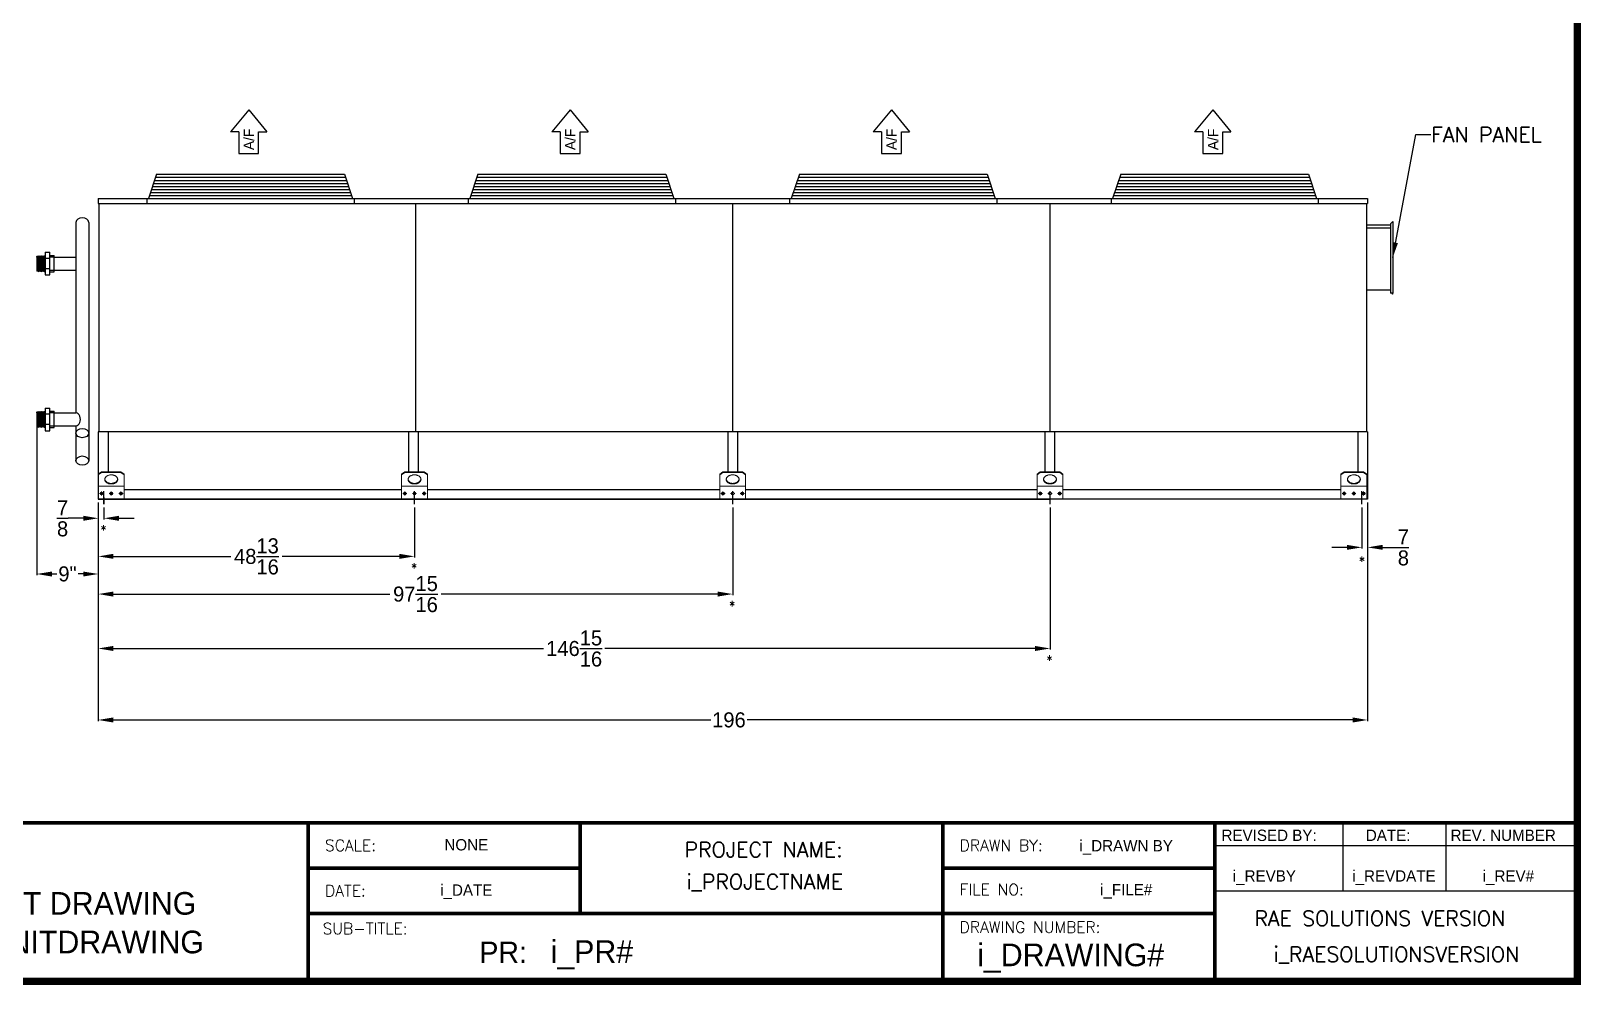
# Model space of a CAD drawing. Extents: x -21 to 463, y -14 to 294.
# Drawn here: x 209.2 to 448.6, y -0.6 to 146.7 of the extents above; entities that cross this region are included whole.
import ezdxf
from ezdxf.enums import TextEntityAlignment as Align

# ---------------------------------------------------------------- set-up
doc = ezdxf.new("R2010")
doc.units = 0
doc.header["$MEASUREMENT"] = 0
doc.layers.get('0').update_dxf_attribs({"linetype": 'CONTINUOUS'})
doc.layers.get('Defpoints').update_dxf_attribs({"linetype": 'CONTINUOUS'})
doc.styles.add('ROMANS', font='ROMANS')
doc.styles.add('SIMPLEX', font='SIMPLEX')
doc.dimstyles.get("Standard").update_dxf_attribs({"dimtxt": 2.324, "dimasz": 2.324, "dimexe": 0.18, "dimexo": 0.5, "dimgap": 0.09, "dimtad": 0, "dimtih": 1, "dimtoh": 1, "dimdec": 4, "dimzin": 0, "dimdsep": 46, "dimlunit": 5, "dimtxsty": 'STANDARD', "dimcen": 0.09, "dimadec": 0, "dimazin": 0, "dimtfac": 1, "dimtdec": 4, "dimtofl": 0, "dimtmove": 0, "dimatfit": 3, "dimfxl": 1, "dimtolj": 1, "dimtzin": 0, "dimarcsym": 0})

# ---------------------------------------------------------------- blocks, each defined once
blk = doc.blocks.new('*D15')
at = {"color": 0, "lineweight": -2, "ltscale": 5}
for p, q in [((219.61, 73.94), (219.61, 40.18)), ((415.61, 73.94), (415.61, 40.18)), ((221.94, 40.36), (314.19, 40.36)), ((413.29, 40.36), (319.8, 40.36))]:
    blk.add_line(p, q, dxfattribs=at)
at = {"color": 0, "ltscale": 5}
for points in [[(221.94, 40.75), (221.94, 39.97), (219.61, 40.36)], [(413.29, 40.75), (413.29, 39.97), (415.61, 40.36)]]:
    blk.add_solid(points, dxfattribs=at)
at = {"layer": 'Defpoints', "color": 0, "ltscale": 5}
for p in [(219.61, 74.44), (415.61, 74.44), (415.61, 40.36)]:
    blk.add_point(p, dxfattribs=at)
at = {"color": 0, "ltscale": 5, "insert": (316.99, 40.36), "char_height": 2.324, "attachment_point": 5}
blk.add_mtext('\\A1;196', dxfattribs=at)
blk = doc.blocks.new('*D17')
at = {"color": 0, "lineweight": -2, "ltscale": 5}
for p, q in [((210.11, 86.28), (210.11, 62.72)), ((219.61, 73.94), (219.61, 62.72)), ((212.44, 62.9), (213.22, 62.9)), ((217.29, 62.9), (216.5, 62.9))]:
    blk.add_line(p, q, dxfattribs=at)
at = {"color": 0, "ltscale": 5}
for points in [[(212.44, 63.28), (212.44, 62.51), (210.11, 62.9)], [(217.29, 63.28), (217.29, 62.51), (219.61, 62.9)]]:
    blk.add_solid(points, dxfattribs=at)
at = {"layer": 'Defpoints', "color": 0, "ltscale": 5}
for p in [(210.11, 86.78), (219.61, 74.44), (210.11, 62.9)]:
    blk.add_point(p, dxfattribs=at)
at = {"color": 0, "ltscale": 5, "insert": (214.86, 62.9), "char_height": 2.324, "attachment_point": 5}
blk.add_mtext('\\A1;9"', dxfattribs=at)
blk = doc.blocks.new('*D26')
at = {"color": 0, "lineweight": -2}
for p, q in [((219.61, 73.94), (219.61, 71.32)), ((220.49, 73.19), (220.49, 71.32)), ((217.29, 71.5), (214.97, 71.5)), ((222.81, 71.5), (225.14, 71.5))]:
    blk.add_line(p, q, dxfattribs=at)
at = {"color": 0}
for points in [[(217.29, 71.89), (217.29, 71.11), (219.61, 71.5)], [(222.81, 71.89), (222.81, 71.11), (220.49, 71.5)]]:
    blk.add_solid(points, dxfattribs=at)
at = {"layer": 'Defpoints', "color": 0}
for p in [(219.61, 74.44), (220.49, 73.69), (219.61, 71.5)]:
    blk.add_point(p, dxfattribs=at)
at = {"color": 0, "insert": (214.1, 71.5), "char_height": 2.324, "attachment_point": 5}
blk.add_mtext('\\A1;{\\H1x;\\S7/8;}', dxfattribs=at)
blk = doc.blocks.new('*D27')
at = {"color": 0, "lineweight": -2}
for p, q in [((219.61, 73.94), (219.61, 65.44)), ((268.44, 73.19), (268.44, 65.44)), ((221.94, 65.62), (240.06, 65.62)), ((266.12, 65.62), (247.99, 65.62))]:
    blk.add_line(p, q, dxfattribs=at)
at = {"color": 0}
for points in [[(221.94, 66.01), (221.94, 65.24), (219.61, 65.62)], [(266.12, 66.01), (266.12, 65.24), (268.44, 65.62)]]:
    blk.add_solid(points, dxfattribs=at)
at = {"layer": 'Defpoints', "color": 0}
for p in [(219.61, 74.44), (268.44, 73.69), (219.61, 65.62)]:
    blk.add_point(p, dxfattribs=at)
at = {"color": 0, "insert": (244.03, 65.62), "char_height": 2.324, "attachment_point": 5}
blk.add_mtext('\\A1;48{\\H1x;\\S13/16;}', dxfattribs=at)
blk = doc.blocks.new('*D28')
at = {"color": 0, "lineweight": -2}
for p, q in [((219.61, 73.94), (219.61, 59.62)), ((317.57, 73.19), (317.57, 59.62)), ((221.94, 59.8), (264.63, 59.8)), ((315.24, 59.8), (272.55, 59.8))]:
    blk.add_line(p, q, dxfattribs=at)
at = {"color": 0}
for points in [[(221.94, 60.19), (221.94, 59.41), (219.61, 59.8)], [(315.24, 60.19), (315.24, 59.41), (317.57, 59.8)]]:
    blk.add_solid(points, dxfattribs=at)
at = {"layer": 'Defpoints', "color": 0}
for p in [(219.61, 74.44), (317.57, 73.69), (317.57, 59.8)]:
    blk.add_point(p, dxfattribs=at)
at = {"color": 0, "insert": (268.59, 59.8), "char_height": 2.324, "attachment_point": 5}
blk.add_mtext('\\A1;97{\\H1x;\\S15/16;}', dxfattribs=at)
blk = doc.blocks.new('*D29')
at = {"color": 0, "lineweight": -2}
for p, q in [((219.61, 73.94), (219.61, 51.22)), ((366.57, 73.19), (366.57, 51.22)), ((221.94, 51.4), (288.35, 51.4)), ((364.24, 51.4), (297.83, 51.4))]:
    blk.add_line(p, q, dxfattribs=at)
at = {"color": 0}
for points in [[(221.94, 51.79), (221.94, 51.01), (219.61, 51.4)], [(364.24, 51.79), (364.24, 51.01), (366.57, 51.4)]]:
    blk.add_solid(points, dxfattribs=at)
at = {"layer": 'Defpoints', "color": 0}
for p in [(219.61, 74.44), (366.57, 73.69), (219.61, 51.4)]:
    blk.add_point(p, dxfattribs=at)
at = {"color": 0, "insert": (293.09, 51.4), "char_height": 2.324, "attachment_point": 5}
blk.add_mtext('\\A1;146{\\H1x;\\S15/16;}', dxfattribs=at)
blk = doc.blocks.new('*D30')
at = {"color": 0, "lineweight": -2}
for p, q in [((414.74, 73.19), (414.74, 66.83)), ((415.61, 73.94), (415.61, 66.83)), ((412.41, 67.01), (410.09, 67.01)), ((417.94, 67.01), (420.26, 67.01))]:
    blk.add_line(p, q, dxfattribs=at)
at = {"color": 0}
for points in [[(412.41, 67.4), (412.41, 66.63), (414.74, 67.01)], [(417.94, 67.4), (417.94, 66.63), (415.61, 67.01)]]:
    blk.add_solid(points, dxfattribs=at)
at = {"layer": 'Defpoints', "color": 0}
for p in [(415.61, 74.44), (414.74, 73.69), (415.61, 67.01)]:
    blk.add_point(p, dxfattribs=at)
at = {"color": 0, "insert": (421.13, 67.01), "char_height": 2.324, "attachment_point": 5}
blk.add_mtext('\\A1;{\\H1x;\\S7/8;}', dxfattribs=at)
blk = doc.blocks.new('SW_CENTERMARKSYMBOL_0')
at = {"color": 0, "linetype": 'Continuous', "lineweight": 0}
for p, q in [((-0.2, 0), (-0.31875, 0)), ((0, 0), (-0.1, 0)), ((0, 0.2), (0, 0.31875)), ((0, 0), (0, 0.1)), ((0, 0), (0, -0.1)), ((0, 0), (0.1, 0)), ((0.2, 0), (0.31875, 0)), ((0, -0.2), (0, -0.31875))]:
    blk.add_line(p, q, dxfattribs=at)
blk = doc.blocks.new('SW_CENTERMARKSYMBOL_1')
at = {"color": 0, "linetype": 'Continuous', "lineweight": 0}
for p, q in [((-0.2, 0), (-0.31875, 0)), ((0, 0), (-0.1, 0)), ((0, 0.2), (0, 0.31875)), ((0, 0), (0, 0.1)), ((0, 0), (0, -0.1)), ((0, 0), (0.1, 0)), ((0.2, 0), (0.31875, 0)), ((0, -0.2), (0, -0.31875))]:
    blk.add_line(p, q, dxfattribs=at)
blk = doc.blocks.new('SW_CENTERMARKSYMBOL_2')
at = {"color": 0, "linetype": 'Continuous', "lineweight": 0}
for p, q in [((-0.2, 0), (-0.31875, 0)), ((0, 0), (-0.1, 0)), ((0, 0.2), (0, 0.31875)), ((0, 0), (0, 0.1)), ((0, 0), (0, -0.1)), ((0, 0), (0.1, 0)), ((0.2, 0), (0.31875, 0)), ((0, -0.2), (0, -0.31875))]:
    blk.add_line(p, q, dxfattribs=at)

msp = doc.modelspace()

# ---------------------------------------------------------------- linework, layer by layer
at = {"color": 7}
for p, q in [((242.83238, 134.55432), (240.02608, 131.18662)), ((242.83238, 134.55432), (245.63869, 131.18662)), ((292.45738, 134.55432), (289.65108, 131.18662)), ((292.45738, 134.55432), (295.26369, 131.18662)), ((342.08238, 134.55432), (339.27608, 131.18662)), ((342.08238, 134.55432), (344.88869, 131.18662)), ((391.70738, 134.55432), (388.90108, 131.18662)), ((391.70738, 134.55432), (394.51369, 131.18662)), ((241.28892, 131.18662), (240.02608, 131.18662)), ((241.28892, 131.18662), (241.28892, 127.81893)), ((244.37585, 131.18662), (245.63869, 131.18662)), ((244.37585, 127.81893), (244.37585, 131.18662)), ((290.91392, 131.18662), (289.65108, 131.18662)), ((290.91392, 131.18662), (290.91392, 127.81893)), ((294.00085, 127.81893), (294.00085, 131.18662)), ((294.00085, 131.18662), (295.26369, 131.18662)), ((340.53892, 131.18662), (339.27608, 131.18662)), ((340.53892, 131.18662), (340.53892, 127.81893)), ((343.62585, 127.81893), (343.62585, 131.18662)), ((343.62585, 131.18662), (344.88869, 131.18662)), ((390.16392, 131.18662), (388.90108, 131.18662)), ((390.16392, 131.18662), (390.16392, 127.81893)), ((393.25085, 127.81893), (393.25085, 131.18662)), ((393.25085, 131.18662), (394.51369, 131.18662)), ((241.28892, 127.81893), (244.37585, 127.81893)), ((290.91392, 127.81893), (294.00085, 127.81893)), ((340.53892, 127.81893), (343.62585, 127.81893)), ((390.16392, 127.81893), (393.25085, 127.81893)), ((228.61363, 124.61534), (227.36363, 120.86534)), ((228.61363, 124.61534), (257.61363, 124.61534)), ((257.61363, 124.61534), (258.86363, 120.86534)), ((278.23863, 124.61534), (276.98863, 120.86534)), ((278.23863, 124.61534), (307.23863, 124.61534)), ((307.23863, 124.61534), (308.48863, 120.86534)), ((327.86363, 124.61534), (326.61363, 120.86534)), ((327.86363, 124.61534), (356.86363, 124.61534)), ((356.86363, 124.61534), (358.11363, 120.86534)), ((377.48863, 124.61534), (376.23863, 120.86534)), ((377.48863, 124.61534), (406.48863, 124.61534)), ((406.48863, 124.61534), (407.73863, 120.86534)), ((227.83238, 122.27159), (258.39488, 122.27159)), ((227.98863, 122.74034), (258.23863, 122.74034)), ((228.14488, 123.20909), (258.08238, 123.20909)), ((228.30113, 123.67784), (257.92613, 123.67784)), ((228.45738, 124.14659), (257.76988, 124.14659)), ((277.45738, 122.27159), (308.01988, 122.27159)), ((277.61363, 122.74034), (307.86363, 122.74034)), ((277.76988, 123.20909), (307.70738, 123.20909)), ((277.92613, 123.67784), (307.55113, 123.67784)), ((278.08238, 124.14659), (307.39488, 124.14659)), ((327.08238, 122.27159), (357.64488, 122.27159)), ((327.23863, 122.74034), (357.48863, 122.74034)), ((327.39488, 123.20909), (357.33238, 123.20909)), ((327.55113, 123.67784), (357.17613, 123.67784)), ((327.70738, 124.14659), (357.01988, 124.14659)), ((376.70738, 122.27159), (407.26988, 122.27159)), ((376.86363, 122.74034), (407.11363, 122.74034)), ((377.01988, 123.20909), (406.95738, 123.20909)), ((377.17613, 123.67784), (406.80113, 123.67784)), ((377.33238, 124.14659), (406.64488, 124.14659)), ((227.51988, 121.33409), (258.70738, 121.33409)), ((227.67613, 121.80284), (258.55113, 121.80284)), ((277.14488, 121.33409), (308.33238, 121.33409)), ((277.30113, 121.80284), (308.17613, 121.80284)), ((326.76988, 121.33409), (357.95738, 121.33409)), ((326.92613, 121.80284), (357.80113, 121.80284)), ((376.39488, 121.33409), (407.58238, 121.33409)), ((376.55113, 121.80284), (407.42613, 121.80284)), ((211.40775, 112.56956), (211.40775, 109.06556)), ((211.40775, 112.56956), (212.11363, 112.56956)), ((212.11363, 109.06556), (212.11363, 112.56956)), ((210.11363, 111.9225), (210.17246, 111.98132)), ((210.11363, 111.81756), (210.11363, 111.9225)), ((210.11363, 111.81756), (210.11363, 109.81756)), ((210.11929, 111.92816), (210.23128, 109.71262)), ((210.17246, 111.98132), (210.23128, 111.9225)), ((210.23128, 111.9225), (210.34893, 112.04015)), ((210.23128, 111.9225), (210.34893, 109.59497)), ((210.34893, 112.04015), (210.46657, 109.71262)), ((210.34893, 112.04015), (210.46657, 111.9225)), ((210.46657, 111.9225), (210.58422, 112.04015)), ((210.46657, 111.9225), (210.58422, 109.59497)), ((210.58422, 112.04015), (210.70187, 109.71262)), ((210.58422, 112.04015), (210.70187, 111.9225)), ((210.70187, 111.9225), (210.81952, 112.04015)), ((210.70187, 111.9225), (210.81952, 109.59497)), ((210.81952, 112.04015), (210.93716, 109.71262)), ((210.81952, 112.04015), (210.93716, 109.71262)), ((210.81952, 112.04015), (210.93716, 111.9225)), ((210.93716, 111.9225), (211.05481, 112.04015)), ((210.93716, 111.9225), (211.05481, 109.59497)), ((211.05481, 112.04015), (211.17246, 109.71262)), ((211.05481, 112.04015), (211.17246, 111.9225)), ((211.17246, 111.9225), (211.2901, 112.04015)), ((211.17246, 111.9225), (211.2901, 109.59497)), ((211.2901, 112.04015), (211.40775, 109.71262)), ((211.2901, 112.04015), (211.40775, 112.04015)), ((212.11363, 111.59497), (211.40775, 111.59497)), ((212.11363, 112.09897), (212.81952, 112.09897)), ((212.81952, 111.81756), (212.11363, 111.81756)), ((212.81952, 109.53615), (212.81952, 112.09897)), ((210.11363, 109.81756), (210.11363, 109.71262)), ((210.11363, 109.71262), (210.17246, 109.65379)), ((210.17246, 109.65379), (210.23128, 109.71262)), ((210.23128, 109.71262), (210.34893, 109.59497)), ((210.34893, 109.59497), (210.46657, 109.71262)), ((210.46657, 109.71262), (210.58422, 109.59497)), ((210.58422, 109.59497), (210.70187, 109.71262)), ((210.70187, 109.71262), (210.81952, 109.59497)), ((210.81952, 109.59497), (210.93716, 109.71262)), ((210.93716, 109.71262), (211.05481, 109.59497)), ((211.05481, 109.59497), (211.17246, 109.71262)), ((211.17246, 109.71262), (211.2901, 109.59497)), ((211.2901, 109.59497), (211.40775, 109.59497)), ((212.11363, 110.04015), (211.40775, 110.04015)), ((211.40775, 109.06556), (212.11363, 109.06556)), ((212.11363, 109.81756), (212.81952, 109.81756)), ((212.11363, 109.53615), (212.81952, 109.53615)), ((210.11363, 87.88087), (210.17246, 87.93969)), ((210.11363, 87.77593), (210.11363, 87.88087)), ((210.11363, 87.77593), (210.11363, 85.77593)), ((210.11929, 87.88653), (210.23128, 85.67099)), ((210.17246, 87.93969), (210.23128, 87.88087)), ((210.23128, 87.88087), (210.34893, 87.99852)), ((210.23128, 87.88087), (210.34893, 85.55334)), ((210.34893, 87.99852), (210.46657, 85.67099)), ((210.34893, 87.99852), (210.46657, 87.88087)), ((210.46657, 87.88087), (210.58422, 87.99852)), ((210.46657, 87.88087), (210.58422, 85.55334)), ((210.58422, 87.99852), (210.70187, 85.67099)), ((210.58422, 87.99852), (210.70187, 87.88087)), ((210.70187, 87.88087), (210.81952, 87.99852)), ((210.70187, 87.88087), (210.81952, 85.55334)), ((210.81952, 87.99852), (210.93716, 85.67099)), ((210.81952, 87.99852), (210.93716, 85.67099)), ((210.81952, 87.99852), (210.93716, 87.88087)), ((210.93716, 87.88087), (211.05481, 87.99852)), ((210.93716, 87.88087), (211.05481, 85.55334)), ((211.05481, 87.99852), (211.17246, 85.67099)), ((211.05481, 87.99852), (211.17246, 87.88087)), ((211.17246, 87.88087), (211.2901, 87.99852)), ((211.17246, 87.88087), (211.2901, 85.55334)), ((211.2901, 87.99852), (211.40775, 85.67099)), ((211.2901, 87.99852), (211.40775, 87.99852)), ((211.40775, 88.52793), (211.40775, 85.02393)), ((211.40775, 88.52793), (212.11363, 88.52793)), ((212.11363, 87.55334), (211.40775, 87.55334)), ((212.11363, 85.02393), (212.11363, 88.52793)), ((212.11363, 88.05734), (212.81952, 88.05734)), ((212.81952, 87.77593), (212.11363, 87.77593)), ((212.81952, 85.49452), (212.81952, 88.05734)), ((210.11363, 85.77593), (210.11363, 85.67099)), ((210.11363, 85.67099), (210.17246, 85.61216)), ((210.17246, 85.61216), (210.23128, 85.67099)), ((210.23128, 85.67099), (210.34893, 85.55334)), ((210.34893, 85.55334), (210.46657, 85.67099)), ((210.46657, 85.67099), (210.58422, 85.55334)), ((210.58422, 85.55334), (210.70187, 85.67099)), ((210.70187, 85.67099), (210.81952, 85.55334)), ((210.81952, 85.55334), (210.93716, 85.67099)), ((210.93716, 85.67099), (211.05481, 85.55334)), ((211.05481, 85.55334), (211.17246, 85.67099)), ((211.17246, 85.67099), (211.2901, 85.55334)), ((211.2901, 85.55334), (211.40775, 85.55334)), ((212.11363, 85.99852), (211.40775, 85.99852)), ((211.40775, 85.02393), (212.11363, 85.02393)), ((212.11363, 85.77593), (212.81952, 85.77593)), ((212.11363, 85.49452), (212.81952, 85.49452)), ((219.61363, 74.44142), (268.42613, 74.44142)), ((219.61363, 74.44142), (317.55113, 74.44142)), ((219.61363, 74.44142), (366.55113, 74.44142)), ((219.61363, 74.44142), (220.48863, 74.44142)), ((266.44273, 74.44142), (267.31773, 74.44142)), ((315.56773, 74.44142), (316.44273, 74.44142)), ((364.56773, 74.44142), (365.44273, 74.44142)), ((415.48863, 74.44142), (414.61363, 74.44142)), ((252, 24.5), (392, 24.5)), ((252, 0), (252, 24.5)), ((294, 24.5), (294, 10.5)), ((350, 24.5), (350, 10.5)), ((392, 24.5), (392, 0)), ((392, 24.5), (448, 24.5)), ((392, 24.5), (392, 21)), ((411.75914, 24.5), (411.75914, 14)), ((427.67208, 24.5), (427.67208, 14)), ((392, 21), (448, 21)), ((294, 17.5), (252, 17.5)), ((350, 17.5), (392, 17.5)), ((350, 10.5), (350, 17.5)), ((392, 14), (448, 14)), ((392, 10.5), (252, 10.5)), ((350, 10.5), (350, 0))]:
    msp.add_line(p, q, dxfattribs=at)
at = {"color": 7, "ltscale": 5}
for p, q in [((219.59801, 120.86534), (415.59801, 120.86534)), ((219.59801, 120.86534), (219.59801, 120.11534)), ((219.59801, 120.11534), (415.59801, 120.11534)), ((219.67613, 120.11534), (219.67613, 84.86534)), ((227.11363, 120.86534), (227.11363, 120.11534)), ((259.11363, 120.86534), (259.11363, 120.11534)), ((268.61363, 120.11534), (268.61363, 84.86534)), ((276.73863, 120.86534), (276.73863, 120.11534)), ((308.73863, 120.86534), (308.73863, 120.11534)), ((317.55113, 120.11534), (317.55113, 84.86534)), ((326.36363, 120.86534), (326.36363, 120.11534)), ((358.36363, 120.86534), (358.36363, 120.11534)), ((366.55113, 120.11534), (366.55113, 84.86534)), ((375.98863, 120.86534), (375.98863, 120.11534)), ((407.98863, 120.86534), (407.98863, 120.11534)), ((415.42613, 120.11534), (415.42613, 84.86534)), ((415.59801, 120.86534), (415.59801, 120.11534)), ((419.48863, 117.30209), (419.15718, 116.97063)), ((419.48863, 117.30209), (419.48863, 106.23959)), ((216.14488, 117.18152), (216.14488, 87.77593)), ((218.14488, 117.18152), (218.14488, 80.41197)), ((415.42613, 116.78689), (419.15718, 116.78689)), ((415.42613, 116.78689), (415.42613, 116.28689)), ((419.15718, 116.28689), (415.42613, 116.28689)), ((415.45738, 116.28689), (415.45738, 106.75564)), ((419.15718, 116.97063), (419.15718, 106.23959)), ((210.11363, 111.81756), (210.11363, 109.81756)), ((212.81952, 111.81756), (216.14488, 111.81756)), ((212.81952, 109.81756), (216.14488, 109.81756)), ((415.45738, 106.75564), (419.15718, 106.75564)), ((419.48863, 106.23959), (419.15718, 106.23959)), ((419.42613, 106.23959), (419.42613, 106.13064)), ((419.45738, 106.13064), (419.42613, 106.13064)), ((419.45738, 106.23959), (419.45738, 106.13064)), ((210.11363, 87.77593), (210.11363, 85.77593)), ((210.11363, 87.77593), (210.11363, 85.77593)), ((212.81952, 87.77593), (216.14488, 87.77593)), ((212.81952, 85.77593), (216.14488, 85.77593)), ((216.14488, 85.77593), (216.14488, 80.41197)), ((219.61363, 84.86534), (219.61363, 74.44142)), ((415.61363, 84.86534), (219.61363, 84.86534)), ((221.11363, 84.86534), (221.11363, 78.65785)), ((267.48904, 84.86534), (267.48904, 78.65785)), ((268.98904, 84.86534), (268.98904, 78.65785)), ((316.81767, 84.86534), (316.81767, 78.65785)), ((318.31767, 84.86534), (318.31767, 78.65785)), ((365.74819, 84.86534), (365.74819, 78.65785)), ((367.24819, 84.86534), (367.24819, 78.65785)), ((414.11363, 84.86534), (414.11363, 78.65785)), ((415.61363, 84.86534), (415.61363, 74.44142)), ((415.61363, 84.86534), (415.61363, 74.44142)), ((415.61363, 84.86534), (415.61363, 74.44142)), ((415.61363, 74.44142), (219.61363, 74.44142)), ((219.61363, 74.44142), (293.11363, 74.44142)), ((220.48863, 73.69142), (220.48863, 75.69142)), ((220.48863, 74.69142), (220.48863, 73.69142)), ((223.61363, 75.94142), (266.44273, 75.94142)), ((268.44273, 73.69142), (268.44273, 75.69142)), ((270.44273, 75.94142), (315.56773, 75.94142)), ((317.56773, 73.69142), (317.56773, 75.69142)), ((319.56773, 75.94142), (364.56773, 75.94142)), ((366.56773, 73.69142), (366.56773, 75.69142)), ((368.56773, 75.94142), (411.48863, 75.94142)), ((414.73863, 73.69142), (414.73863, 75.69142))]:
    msp.add_line(p, q, dxfattribs=at)
at = {"color": 7, "linetype": 'Continuous', "lineweight": 15}
for p, q in [((220.11363, 78.65785), (219.61363, 78.3043)), ((220.11363, 78.56274), (219.61363, 78.20919)), ((219.61363, 78.3043), (219.61363, 78.20919)), ((219.61363, 76.44172), (219.61363, 78.20919)), ((220.11363, 78.65785), (220.11363, 78.56274)), ((223.11363, 78.65785), (220.11363, 78.65785)), ((223.11363, 78.56274), (220.11363, 78.56274)), ((223.11363, 78.65785), (223.11363, 78.56274)), ((223.61363, 78.3043), (223.11363, 78.65785)), ((223.61363, 78.20919), (223.11363, 78.56274)), ((223.61363, 78.3043), (223.61363, 78.20919)), ((223.61363, 76.44172), (223.61363, 78.20919)), ((266.94273, 78.65785), (266.44273, 78.3043)), ((266.94273, 78.56274), (266.44273, 78.20919)), ((266.44273, 78.3043), (266.44273, 78.20919)), ((266.44273, 76.44172), (266.44273, 78.20919)), ((266.94273, 78.65785), (266.94273, 78.56274)), ((269.94273, 78.65785), (266.94273, 78.65785)), ((269.94273, 78.56274), (266.94273, 78.56274)), ((269.94273, 78.65785), (269.94273, 78.56274)), ((270.44273, 78.3043), (269.94273, 78.65785)), ((270.44273, 78.20919), (269.94273, 78.56274)), ((270.44273, 78.3043), (270.44273, 78.20919)), ((270.44273, 76.44172), (270.44273, 78.20919)), ((316.06773, 78.65785), (315.56773, 78.3043)), ((316.06773, 78.56274), (315.56773, 78.20919)), ((315.56773, 78.3043), (315.56773, 78.20919)), ((315.56773, 76.44172), (315.56773, 78.20919)), ((316.06773, 78.65785), (316.06773, 78.56274)), ((319.06773, 78.65785), (316.06773, 78.65785)), ((319.06773, 78.56274), (316.06773, 78.56274)), ((319.06773, 78.65785), (319.06773, 78.56274)), ((319.56773, 78.3043), (319.06773, 78.65785)), ((319.56773, 78.20919), (319.06773, 78.56274)), ((319.56773, 78.3043), (319.56773, 78.20919)), ((319.56773, 76.44172), (319.56773, 78.20919)), ((365.06773, 78.65785), (364.56773, 78.3043)), ((365.06773, 78.56274), (364.56773, 78.20919)), ((364.56773, 78.3043), (364.56773, 78.20919)), ((364.56773, 76.44172), (364.56773, 78.20919)), ((365.06773, 78.65785), (365.06773, 78.56274)), ((368.06773, 78.65785), (365.06773, 78.65785)), ((368.06773, 78.56274), (365.06773, 78.56274)), ((368.06773, 78.65785), (368.06773, 78.56274)), ((368.56773, 78.3043), (368.06773, 78.65785)), ((368.56773, 78.20919), (368.06773, 78.56274)), ((368.56773, 78.3043), (368.56773, 78.20919)), ((368.56773, 76.44172), (368.56773, 78.20919)), ((411.48863, 78.3043), (411.98863, 78.65785)), ((411.48863, 78.20919), (411.98863, 78.56274)), ((411.48863, 78.3043), (411.48863, 78.20919)), ((411.48863, 76.44172), (411.48863, 78.20919)), ((411.98863, 78.65785), (414.98863, 78.65785)), ((411.98863, 78.65785), (411.98863, 78.56274)), ((411.98863, 78.56274), (414.98863, 78.56274)), ((414.98863, 78.65785), (415.48863, 78.3043)), ((414.98863, 78.65785), (414.98863, 78.56274)), ((414.98863, 78.56274), (415.48863, 78.20919)), ((415.48863, 78.3043), (415.48863, 78.20919)), ((415.48863, 76.44172), (415.48863, 78.20919)), ((223.61363, 76.44172), (219.61363, 76.44172)), ((219.61363, 76.44101), (219.61363, 76.44172)), ((223.61363, 76.44101), (219.61363, 76.44101)), ((219.61363, 74.44142), (219.61363, 76.44101)), ((223.61363, 74.44142), (219.61363, 74.44142)), ((223.61363, 76.44101), (223.61363, 76.44172)), ((223.61363, 74.44142), (223.61363, 76.44101)), ((270.44273, 76.44172), (266.44273, 76.44172)), ((266.44273, 76.44101), (266.44273, 76.44172)), ((270.44273, 76.44101), (266.44273, 76.44101)), ((266.44273, 74.44142), (266.44273, 76.44101)), ((270.44273, 74.44142), (266.44273, 74.44142)), ((270.44273, 76.44101), (270.44273, 76.44172)), ((270.44273, 74.44142), (270.44273, 76.44101)), ((319.56773, 76.44172), (315.56773, 76.44172)), ((315.56773, 76.44101), (315.56773, 76.44172)), ((319.56773, 76.44101), (315.56773, 76.44101)), ((315.56773, 74.44142), (315.56773, 76.44101)), ((319.56773, 74.44142), (315.56773, 74.44142)), ((319.56773, 76.44101), (319.56773, 76.44172)), ((319.56773, 74.44142), (319.56773, 76.44101)), ((368.56773, 76.44172), (364.56773, 76.44172)), ((364.56773, 76.44101), (364.56773, 76.44172)), ((368.56773, 76.44101), (364.56773, 76.44101)), ((364.56773, 74.44142), (364.56773, 76.44101)), ((368.56773, 74.44142), (364.56773, 74.44142)), ((368.56773, 76.44101), (368.56773, 76.44172)), ((368.56773, 74.44142), (368.56773, 76.44101)), ((411.48863, 76.44172), (415.48863, 76.44172)), ((411.48863, 76.44101), (411.48863, 76.44172)), ((411.48863, 76.44101), (415.48863, 76.44101)), ((411.48863, 74.44142), (411.48863, 76.44101)), ((411.48863, 74.44142), (415.48863, 74.44142)), ((415.48863, 76.44101), (415.48863, 76.44172)), ((415.48863, 74.44142), (415.48863, 76.44101))]:
    msp.add_line(p, q, dxfattribs=at)
at = {"color": 7}
for points, const_width in [([(0, 0), (448, 0), (448, 280), (0, 280), (0, 0)], 1.12), ([(448, 24.5), (112, 24.5), (112, 0)], 0.56), ([(252, 24.5), (252, 0)], 0.56), ([(294, 24.5), (294, 10.5)], 0.56), ([(350, 24.5), (350, 0)], 0.56), ([(392, 0), (392, 24.5), (448, 24.5)], 0.56), ([(294, 17.5), (252, 17.5)], 0.56), ([(392, 17.5), (350, 17.5), (350, 0)], 0.56), ([(392, 10.5), (252, 10.5)], 0.56)]:
    msp.add_lwpolyline(points, dxfattribs=dict(at, const_width=const_width))
at = {"color": 7, "linetype": 'Continuous', "lineweight": 15, "flags": 128}
for points in [[(221.61363, 78.20919), (221.69308, 78.20696), (221.77203, 78.20026), (221.84998, 78.18916), (221.92643, 78.17371), (222.0009, 78.15401), (222.07293, 78.13019), (222.14205, 78.10241), (222.20783, 78.07082), (222.26986, 78.03564), (222.32774, 77.99709), (222.3811, 77.95541), (222.42961, 77.91086), (222.47296, 77.86372), (222.51087, 77.8143), (222.54312, 77.76291), (222.56949, 77.70987), (222.58981, 77.65551), (222.60396, 77.60018), (222.61186, 77.54424), (222.61344, 77.48802), (222.6087, 77.4319), (222.59766, 77.37622), (222.58041, 77.32134), (222.55705, 77.26759), (222.52772, 77.21533), (222.49261, 77.16489), (222.45194, 77.11657), (222.40598, 77.0707), (222.355, 77.02755), (222.29934, 76.9874), (222.23934, 76.9505), (222.17539, 76.91709), (222.10788, 76.88738), (222.03725, 76.86156), (221.96394, 76.83978), (221.88842, 76.8222), (221.81116, 76.80891), (221.73265, 76.8), (221.65339, 76.79554), (221.57388, 76.79554), (221.49462, 76.8), (221.41611, 76.80891), (221.33885, 76.8222), (221.26332, 76.83978), (221.19001, 76.86156), (221.11938, 76.88738), (221.05188, 76.91709), (220.98793, 76.9505), (220.92793, 76.9874), (220.87227, 77.02755), (220.82129, 77.0707), (220.77532, 77.11657), (220.73466, 77.16489), (220.69955, 77.21533), (220.67022, 77.26759), (220.64686, 77.32134), (220.6296, 77.37622), (220.61857, 77.4319), (220.61383, 77.48802), (220.61541, 77.54424), (220.6233, 77.60018), (220.63746, 77.65551), (220.65778, 77.70987), (220.68415, 77.76291), (220.71639, 77.8143), (220.75431, 77.86372), (220.79766, 77.91086), (220.84617, 77.95541), (220.89953, 77.99709), (220.95741, 78.03564), (221.01943, 78.07082), (221.08521, 78.10241), (221.15434, 78.13019), (221.22636, 78.15401), (221.30084, 78.17371), (221.37729, 78.18916), (221.45524, 78.20026), (221.53418, 78.20696), (221.61363, 78.20919)], [(222.61137, 77.54964), (222.6087, 77.52701), (222.59766, 77.47133), (222.58041, 77.41644), (222.55705, 77.3627), (222.52772, 77.31044), (222.49261, 77.25999), (222.45194, 77.21168), (222.40598, 77.1658), (222.355, 77.12265), (222.29934, 77.0825), (222.23934, 77.04561), (222.17539, 77.0122), (222.10788, 76.98249), (222.03725, 76.95666), (221.96394, 76.93489), (221.88842, 76.9173), (221.81116, 76.90401), (221.73265, 76.89511), (221.65339, 76.89064), (221.57388, 76.89064), (221.49462, 76.89511), (221.41611, 76.90401), (221.33885, 76.9173), (221.26332, 76.93489), (221.19001, 76.95666), (221.11938, 76.98249), (221.05188, 77.0122), (220.98793, 77.04561), (220.92793, 77.0825), (220.87227, 77.12265), (220.82129, 77.1658), (220.77532, 77.21168), (220.73466, 77.25999), (220.69955, 77.31044), (220.67022, 77.3627), (220.64686, 77.41644), (220.6296, 77.47133), (220.61857, 77.52701), (220.6159, 77.54964)], [(268.44273, 78.20919), (268.52218, 78.20696), (268.60113, 78.20026), (268.67908, 78.18916), (268.75553, 78.17371), (268.83001, 78.15401), (268.90203, 78.13019), (268.97115, 78.10241), (269.03694, 78.07082), (269.09896, 78.03564), (269.15684, 77.99709), (269.2102, 77.95541), (269.25871, 77.91086), (269.30206, 77.86372), (269.33997, 77.8143), (269.37222, 77.76291), (269.39859, 77.70987), (269.41891, 77.65551), (269.43306, 77.60018), (269.44096, 77.54424), (269.44254, 77.48802), (269.4378, 77.4319), (269.42677, 77.37622), (269.40951, 77.32134), (269.38615, 77.26759), (269.35682, 77.21533), (269.32171, 77.16489), (269.28104, 77.11657), (269.23508, 77.0707), (269.1841, 77.02755), (269.12844, 76.9874), (269.06844, 76.9505), (269.00449, 76.91709), (268.93698, 76.88738), (268.86635, 76.86156), (268.79305, 76.83978), (268.71752, 76.8222), (268.64026, 76.80891), (268.56175, 76.8), (268.48249, 76.79554), (268.40298, 76.79554), (268.32372, 76.8), (268.24521, 76.80891), (268.16795, 76.8222), (268.09242, 76.83978), (268.01912, 76.86156), (267.94849, 76.88738), (267.88098, 76.91709), (267.81703, 76.9505), (267.75703, 76.9874), (267.70137, 77.02755), (267.65039, 77.0707), (267.60442, 77.11657), (267.56376, 77.16489), (267.52865, 77.21533), (267.49932, 77.26759), (267.47596, 77.32134), (267.4587, 77.37622), (267.44767, 77.4319), (267.44293, 77.48802), (267.44451, 77.54424), (267.4524, 77.60018), (267.46656, 77.65551), (267.48688, 77.70987), (267.51325, 77.76291), (267.5455, 77.8143), (267.58341, 77.86372), (267.62676, 77.91086), (267.67527, 77.95541), (267.72863, 77.99709), (267.78651, 78.03564), (267.84853, 78.07082), (267.91431, 78.10241), (267.98344, 78.13019), (268.05546, 78.15401), (268.12994, 78.17371), (268.20639, 78.18916), (268.28434, 78.20026), (268.36328, 78.20696), (268.44273, 78.20919)], [(269.44047, 77.54964), (269.4378, 77.52701), (269.42677, 77.47133), (269.40951, 77.41644), (269.38615, 77.3627), (269.35682, 77.31044), (269.32171, 77.25999), (269.28104, 77.21168), (269.23508, 77.1658), (269.1841, 77.12265), (269.12844, 77.0825), (269.06844, 77.04561), (269.00449, 77.0122), (268.93698, 76.98249), (268.86635, 76.95666), (268.79305, 76.93489), (268.71752, 76.9173), (268.64026, 76.90401), (268.56175, 76.89511), (268.48249, 76.89064), (268.40298, 76.89064), (268.32372, 76.89511), (268.24521, 76.90401), (268.16795, 76.9173), (268.09242, 76.93489), (268.01912, 76.95666), (267.94849, 76.98249), (267.88098, 77.0122), (267.81703, 77.04561), (267.75703, 77.0825), (267.70137, 77.12265), (267.65039, 77.1658), (267.60442, 77.21168), (267.56376, 77.25999), (267.52865, 77.31044), (267.49932, 77.3627), (267.47596, 77.41644), (267.4587, 77.47133), (267.44767, 77.52701), (267.445, 77.54964)], [(317.56773, 78.20919), (317.64718, 78.20696), (317.72613, 78.20026), (317.80408, 78.18916), (317.88053, 78.17371), (317.95501, 78.15401), (318.02703, 78.13019), (318.09615, 78.10241), (318.16194, 78.07082), (318.22396, 78.03564), (318.28184, 77.99709), (318.3352, 77.95541), (318.38371, 77.91086), (318.42706, 77.86372), (318.46497, 77.8143), (318.49722, 77.76291), (318.52359, 77.70987), (318.54391, 77.65551), (318.55806, 77.60018), (318.56596, 77.54424), (318.56754, 77.48802), (318.5628, 77.4319), (318.55177, 77.37622), (318.53451, 77.32134), (318.51115, 77.26759), (318.48182, 77.21533), (318.44671, 77.16489), (318.40604, 77.11657), (318.36008, 77.0707), (318.3091, 77.02755), (318.25344, 76.9874), (318.19344, 76.9505), (318.12949, 76.91709), (318.06198, 76.88738), (317.99135, 76.86156), (317.91805, 76.83978), (317.84252, 76.8222), (317.76526, 76.80891), (317.68675, 76.8), (317.60749, 76.79554), (317.52798, 76.79554), (317.44872, 76.8), (317.37021, 76.80891), (317.29295, 76.8222), (317.21742, 76.83978), (317.14412, 76.86156), (317.07349, 76.88738), (317.00598, 76.91709), (316.94203, 76.9505), (316.88203, 76.9874), (316.82637, 77.02755), (316.77539, 77.0707), (316.72942, 77.11657), (316.68876, 77.16489), (316.65365, 77.21533), (316.62432, 77.26759), (316.60096, 77.32134), (316.5837, 77.37622), (316.57267, 77.4319), (316.56793, 77.48802), (316.56951, 77.54424), (316.5774, 77.60018), (316.59156, 77.65551), (316.61188, 77.70987), (316.63825, 77.76291), (316.6705, 77.8143), (316.70841, 77.86372), (316.75176, 77.91086), (316.80027, 77.95541), (316.85363, 77.99709), (316.91151, 78.03564), (316.97353, 78.07082), (317.03931, 78.10241), (317.10844, 78.13019), (317.18046, 78.15401), (317.25494, 78.17371), (317.33139, 78.18916), (317.40934, 78.20026), (317.48828, 78.20696), (317.56773, 78.20919)], [(318.56547, 77.54964), (318.5628, 77.52701), (318.55177, 77.47133), (318.53451, 77.41644), (318.51115, 77.3627), (318.48182, 77.31044), (318.44671, 77.25999), (318.40604, 77.21168), (318.36008, 77.1658), (318.3091, 77.12265), (318.25344, 77.0825), (318.19344, 77.04561), (318.12949, 77.0122), (318.06198, 76.98249), (317.99135, 76.95666), (317.91805, 76.93489), (317.84252, 76.9173), (317.76526, 76.90401), (317.68675, 76.89511), (317.60749, 76.89064), (317.52798, 76.89064), (317.44872, 76.89511), (317.37021, 76.90401), (317.29295, 76.9173), (317.21742, 76.93489), (317.14412, 76.95666), (317.07349, 76.98249), (317.00598, 77.0122), (316.94203, 77.04561), (316.88203, 77.0825), (316.82637, 77.12265), (316.77539, 77.1658), (316.72942, 77.21168), (316.68876, 77.25999), (316.65365, 77.31044), (316.62432, 77.3627), (316.60096, 77.41644), (316.5837, 77.47133), (316.57267, 77.52701), (316.57, 77.54964)], [(366.56773, 78.20919), (366.64718, 78.20696), (366.72613, 78.20026), (366.80408, 78.18916), (366.88053, 78.17371), (366.95501, 78.15401), (367.02703, 78.13019), (367.09615, 78.10241), (367.16194, 78.07082), (367.22396, 78.03564), (367.28184, 77.99709), (367.3352, 77.95541), (367.38371, 77.91086), (367.42706, 77.86372), (367.46497, 77.8143), (367.49722, 77.76291), (367.52359, 77.70987), (367.54391, 77.65551), (367.55806, 77.60018), (367.56596, 77.54424), (367.56754, 77.48802), (367.5628, 77.4319), (367.55177, 77.37622), (367.53451, 77.32134), (367.51115, 77.26759), (367.48182, 77.21533), (367.44671, 77.16489), (367.40604, 77.11657), (367.36008, 77.0707), (367.3091, 77.02755), (367.25344, 76.9874), (367.19344, 76.9505), (367.12949, 76.91709), (367.06198, 76.88738), (366.99135, 76.86156), (366.91805, 76.83978), (366.84252, 76.8222), (366.76526, 76.80891), (366.68675, 76.8), (366.60749, 76.79554), (366.52798, 76.79554), (366.44872, 76.8), (366.37021, 76.80891), (366.29295, 76.8222), (366.21742, 76.83978), (366.14412, 76.86156), (366.07349, 76.88738), (366.00598, 76.91709), (365.94203, 76.9505), (365.88203, 76.9874), (365.82637, 77.02755), (365.77539, 77.0707), (365.72942, 77.11657), (365.68876, 77.16489), (365.65365, 77.21533), (365.62432, 77.26759), (365.60096, 77.32134), (365.5837, 77.37622), (365.57267, 77.4319), (365.56793, 77.48802), (365.56951, 77.54424), (365.5774, 77.60018), (365.59156, 77.65551), (365.61188, 77.70987), (365.63825, 77.76291), (365.6705, 77.8143), (365.70841, 77.86372), (365.75176, 77.91086), (365.80027, 77.95541), (365.85363, 77.99709), (365.91151, 78.03564), (365.97353, 78.07082), (366.03931, 78.10241), (366.10844, 78.13019), (366.18046, 78.15401), (366.25494, 78.17371), (366.33139, 78.18916), (366.40934, 78.20026), (366.48828, 78.20696), (366.56773, 78.20919)], [(367.56547, 77.54964), (367.5628, 77.52701), (367.55177, 77.47133), (367.53451, 77.41644), (367.51115, 77.3627), (367.48182, 77.31044), (367.44671, 77.25999), (367.40604, 77.21168), (367.36008, 77.1658), (367.3091, 77.12265), (367.25344, 77.0825), (367.19344, 77.04561), (367.12949, 77.0122), (367.06198, 76.98249), (366.99135, 76.95666), (366.91805, 76.93489), (366.84252, 76.9173), (366.76526, 76.90401), (366.68675, 76.89511), (366.60749, 76.89064), (366.52798, 76.89064), (366.44872, 76.89511), (366.37021, 76.90401), (366.29295, 76.9173), (366.21742, 76.93489), (366.14412, 76.95666), (366.07349, 76.98249), (366.00598, 77.0122), (365.94203, 77.04561), (365.88203, 77.0825), (365.82637, 77.12265), (365.77539, 77.1658), (365.72942, 77.21168), (365.68876, 77.25999), (365.65365, 77.31044), (365.62432, 77.3627), (365.60096, 77.41644), (365.5837, 77.47133), (365.57267, 77.52701), (365.57, 77.54964)], [(413.48863, 78.20919), (413.40918, 78.20696), (413.33024, 78.20026), (413.25229, 78.18916), (413.17584, 78.17371), (413.10136, 78.15401), (413.02934, 78.13019), (412.96021, 78.10241), (412.89443, 78.07082), (412.83241, 78.03564), (412.77453, 77.99709), (412.72117, 77.95541), (412.67266, 77.91086), (412.62931, 77.86372), (412.59139, 77.8143), (412.55915, 77.76291), (412.53278, 77.70987), (412.51246, 77.65551), (412.4983, 77.60018), (412.49041, 77.54424), (412.48883, 77.48802), (412.49357, 77.4319), (412.5046, 77.37622), (412.52186, 77.32134), (412.54522, 77.26759), (412.57455, 77.21533), (412.60966, 77.16489), (412.65032, 77.11657), (412.69629, 77.0707), (412.74727, 77.02755), (412.80293, 76.9874), (412.86293, 76.9505), (412.92688, 76.91709), (412.99438, 76.88738), (413.06501, 76.86156), (413.13832, 76.83978), (413.21385, 76.8222), (413.29111, 76.80891), (413.36962, 76.8), (413.44888, 76.79554), (413.52839, 76.79554), (413.60765, 76.8), (413.68616, 76.80891), (413.76342, 76.8222), (413.83894, 76.83978), (413.91225, 76.86156), (413.98288, 76.88738), (414.05039, 76.91709), (414.11434, 76.9505), (414.17434, 76.9874), (414.23, 77.02755), (414.28098, 77.0707), (414.32694, 77.11657), (414.36761, 77.16489), (414.40272, 77.21533), (414.43205, 77.26759), (414.45541, 77.32134), (414.47266, 77.37622), (414.4837, 77.4319), (414.48844, 77.48802), (414.48686, 77.54424), (414.47896, 77.60018), (414.46481, 77.65551), (414.44449, 77.70987), (414.41812, 77.76291), (414.38587, 77.8143), (414.34796, 77.86372), (414.30461, 77.91086), (414.2561, 77.95541), (414.20274, 77.99709), (414.14486, 78.03564), (414.08283, 78.07082), (414.01705, 78.10241), (413.94793, 78.13019), (413.8759, 78.15401), (413.80143, 78.17371), (413.72498, 78.18916), (413.64703, 78.20026), (413.56808, 78.20696), (413.48863, 78.20919)], [(412.4909, 77.54964), (412.49357, 77.52701), (412.5046, 77.47133), (412.52186, 77.41644), (412.54522, 77.3627), (412.57455, 77.31044), (412.60966, 77.25999), (412.65032, 77.21168), (412.69629, 77.1658), (412.74727, 77.12265), (412.80293, 77.0825), (412.86293, 77.04561), (412.92688, 77.0122), (412.99438, 76.98249), (413.06501, 76.95666), (413.13832, 76.93489), (413.21385, 76.9173), (413.29111, 76.90401), (413.36962, 76.89511), (413.44888, 76.89064), (413.52839, 76.89064), (413.60765, 76.89511), (413.68616, 76.90401), (413.76342, 76.9173), (413.83894, 76.93489), (413.91225, 76.95666), (413.98288, 76.98249), (414.05039, 77.0122), (414.11434, 77.04561), (414.17434, 77.0825), (414.23, 77.12265), (414.28098, 77.1658), (414.32694, 77.21168), (414.36761, 77.25999), (414.40272, 77.31044), (414.43205, 77.3627), (414.45541, 77.41644), (414.47266, 77.47133), (414.4837, 77.52701), (414.48637, 77.54964)]]:
    msp.add_lwpolyline(points, dxfattribs=at)
at = {"color": 7, "linetype": 'Continuous', "lineweight": 15}
for centre in [(220.11363, 75.31642), (221.61363, 75.31642), (223.11363, 75.31642), (266.94273, 75.31642), (268.44273, 75.31642), (269.94273, 75.31642), (316.06773, 75.31642), (317.56773, 75.31642), (319.06773, 75.31642), (365.06773, 75.31642), (366.56773, 75.31642), (368.06773, 75.31642), (411.98863, 75.31642), (413.48863, 75.31642), (414.98863, 75.31642)]:
    msp.add_circle(centre, 0.21875, dxfattribs=at)
at = {"color": 7, "ltscale": 5}
for centre, major_axis, start_param, end_param in [((217.14488, 117.18152), (-1, 0), 3.141592654, 6.283185307), ((216.14488, 86.77593), (0, -1), 0, 3.141592654)]:
    msp.add_ellipse(centre, major_axis=major_axis, ratio=0.707106781, start_param=start_param, end_param=end_param, dxfattribs=at)
for centre in [(217.14488, 84.65461), (217.14488, 80.41197)]:
    msp.add_ellipse(centre, major_axis=(-1, 0), ratio=0.707106781, dxfattribs=at)
at = {"color": 7}
msp.add_point((392, 0), dxfattribs=at)

# ---------------------------------------------------------------- block references
at = {"color": 7, "linetype": 'Continuous', "lineweight": 0}
for name, p in [('SW_CENTERMARKSYMBOL_1', (220.11363, 75.31642)), ('SW_CENTERMARKSYMBOL_2', (221.61363, 75.31642)), ('SW_CENTERMARKSYMBOL_0', (223.11363, 75.31642)), ('SW_CENTERMARKSYMBOL_1', (266.94273, 75.31642)), ('SW_CENTERMARKSYMBOL_2', (268.44273, 75.31642)), ('SW_CENTERMARKSYMBOL_0', (269.94273, 75.31642)), ('SW_CENTERMARKSYMBOL_1', (316.06773, 75.31642)), ('SW_CENTERMARKSYMBOL_2', (317.56773, 75.31642)), ('SW_CENTERMARKSYMBOL_0', (319.06773, 75.31642)), ('SW_CENTERMARKSYMBOL_1', (365.06773, 75.31642)), ('SW_CENTERMARKSYMBOL_2', (366.56773, 75.31642)), ('SW_CENTERMARKSYMBOL_0', (368.06773, 75.31642))]:
    msp.add_blockref(name, p, dxfattribs=at)
at = {"color": 7, "linetype": 'Continuous', "lineweight": 0, "xscale": -1}
for name, p in [('SW_CENTERMARKSYMBOL_0', (411.98863, 75.31642)), ('SW_CENTERMARKSYMBOL_2', (413.48863, 75.31642)), ('SW_CENTERMARKSYMBOL_1', (414.98863, 75.31642))]:
    msp.add_blockref(name, p, dxfattribs=at)

# ---------------------------------------------------------------- texts
at = {"color": 7}
for p in [(243.66347, 128.35079), (293.28847, 128.35079), (342.91347, 128.35079), (392.53847, 128.35079)]:
    msp.add_text('A/F', height=1.59375, rotation=90, dxfattribs=at).set_placement(p)
at = {"color": 7, "style": 'SIMPLEX'}
for s, height, p in [('SCALE:', 1.75, (254.625, 20.125)), ('DRAWN BY:', 1.75, (352.625, 20.125)), ('DATE:', 1.75, (254.625, 13.125)), ('FILE NO:', 1.75, (352.625, 13.29419)), ('RAE SOLUTIONS VERSION', 2.324, (398.13532, 8.55048)), ('SUB-TITLE:', 1.75, (254.24579, 7.27979)), ('DRAWING NUMBER:', 1.75, (352.625, 7.49228))]:
    msp.add_text(s, height=height, dxfattribs=at).set_placement(p)
at = {"color": 7}
for s, height, p in [('NONE', 1.75, (276.43505, 20.21746)), ('i_DRAWN BY', 1.75, (378.32857, 20.06734)), ('i_REVBY', 1.75, (399.66882, 15.40383)), ('i_REVDATE', 1.75, (419.6753, 15.40383)), ('i_REV#', 1.75, (437.34769, 15.40383)), ('i_DATE', 1.75, (276.43505, 13.21746)), ('i_FILE#', 1.75, (378.32857, 13.29659)), ('UNIT DRAWING', 3.5, (217.33076, 10.2946)), ('i_UNITDRAWING', 3.5, (217.33076, 4.32937)), ('i_DRAWING#', 3.5, (369.75816, 2.3418))]:
    msp.add_text(s, height=height, dxfattribs=at).set_placement(p, align=Align.CENTER)
for s, height, p in [('REVISED BY:', 1.75, (393.05044, 21.6788)), ('DATE:', 1.75, (415.33547, 21.6788)), ('REV. NUMBER', 1.75, (428.42222, 21.6788)), ('i_PR#', 3.5, (289.45308, 2.85425))]:
    msp.add_text(s, height=height, dxfattribs=at).set_placement(p)
at = {"color": 7, "style": 'SIMPLEX'}
for s, p in [('PROJECT NAME:', (322.35151, 19.19182)), ('i_PROJECTNAME', (322.52822, 14.2175)), ('i_RAESOLUTIONSVERSION', (420.05777, 3.02843))]:
    msp.add_text(s, height=2.324, dxfattribs=at).set_placement(p, align=Align.CENTER)
at = {"color": 7}
msp.add_text('PR:', height=3.28125, dxfattribs=at).set_placement((285.78886, 2.85425), align=Align.RIGHT)
for s, insert, char_height, attachment_point, style in [('FAN PANEL', (425.45155, 130.73379), 2.324, 4, 'SIMPLEX'), ('*', (220.42427, 70.44614), 1.48072, 2, 'ROMANS'), ('*', (414.73863, 65.62197), 1.48072, 2, 'ROMANS'), ('*', (268.37837, 64.57012), 1.48072, 2, 'ROMANS'), ('*', (317.50337, 58.74548), 1.48072, 2, 'ROMANS'), ('*', (366.50337, 50.34387), 1.48072, 2, 'ROMANS')]:
    msp.add_mtext(s, dxfattribs=dict(at, insert=insert, char_height=char_height, attachment_point=attachment_point, style=style))

# ---------------------------------------------------------------- dimensions: what is measured, and where the dimension line sits
at = {"color": 7, "ltscale": 5}
dim = msp.add_linear_dim(base=(210.11363, 62.89594), p1=(219.61363, 74.44142), p2=(210.11363, 86.77593), text='9"', dimstyle='Standard', dxfattribs=at)
dim.commit()
dim.dimension.update_dxf_attribs({"geometry": '*D17', "text_midpoint": (214.86363, 62.89594), "dimtype": 160})
at = {"color": 7}
for base, p1, p2, picture, middle in [((219.61363, 71.50042), (220.48863, 73.69142), (219.61363, 74.44142), '*D26', (214.10097, 71.50042)), ((219.61363, 65.6244), (268.44273, 73.69142), (219.61363, 74.44142), '*D27', (244.02818, 65.6244)), ((317.56773, 59.79976), (219.61363, 74.44142), (317.56773, 73.69142), '*D28', (268.59068, 59.79976)), ((219.61363, 51.39815), (366.56773, 73.69142), (219.61363, 74.44142), '*D29', (293.09068, 51.39815)), ((415.61363, 67.01257), (414.73863, 73.69142), (415.61363, 74.44142), '*D30', (421.1263, 67.01257))]:
    dim = msp.add_linear_dim(base=base, p1=p1, p2=p2, dimstyle='Standard', dxfattribs=at)
    dim.commit()
    dim.dimension.update_dxf_attribs({"geometry": picture, "text_midpoint": middle})
at = {"color": 7, "ltscale": 5}
dim = msp.add_linear_dim(base=(415.61363, 40.36194), p1=(219.61363, 74.44142), p2=(415.61363, 74.44142), dimstyle='Standard', dxfattribs=at)
dim.commit()
dim.dimension.update_dxf_attribs({"geometry": '*D15', "text_midpoint": (316.99444, 40.36194), "dimtype": 160})

# ---------------------------------------------------------------- leaders
at = {"color": 7, "ltscale": 5, "annotation_type": 0, "has_hookline": 1, "hookline_direction": 0, "text_width": 19.588}
msp.add_leader([(419.48863, 111.77084), (423.03755, 130.73379), (425.36155, 130.73379)], dimstyle='Standard', override={"dimgap": 0.09, "dimtad": 0}, dxfattribs=at)

doc.saveas('drawing.dxf')
